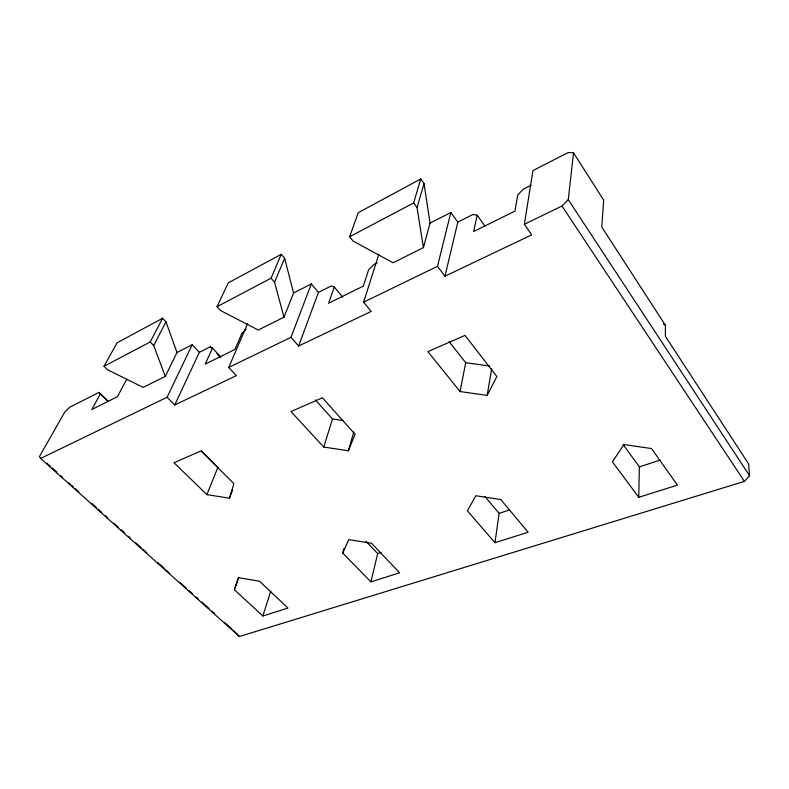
<?xml version="1.0" encoding="UTF-8"?>
<svg xmlns="http://www.w3.org/2000/svg" width="789" height="789" viewBox="0 0 789 789"><rect width="100%" height="100%" fill="white"/><g stroke="black" fill="none" stroke-linecap="round" stroke-linejoin="round"><path stroke-width="1.18" d="M638.745 497.326L612.392 461.782L624.01 444.572L651.497 448.546L677.435 485.117L638.745 497.326L639.376 466.92L623.014 444.385M524.36 224.263L561.985 206.047L568.267 199.647L573.534 152.81L568.356 152.484L532.95 170.582L524.36 224.263L531.687 234.875L444.957 276.199L437.471 266.337L450.844 212.537L457.817 222.113L444.957 276.199M494.969 542.714L467.404 510.858L475.836 495.739L500.788 499.555L528.117 532.25L494.969 542.714L499.131 513.363L484.959 496.597M487.158 395.388L496.883 376.55L465.017 335.374L427.914 351.618L460.046 391.551L487.158 395.388L491.675 368.769M460.046 391.551L465.707 362.713L449.04 341.519M457.817 222.113L472.927 214.49L477.167 215.2L473.627 231.522L514.941 211.117L517.762 194.824L523.501 189.025L531.096 185.198M370.929 581.868L342.732 553.059L348.738 539.627L371.57 543.296L399.648 572.804L370.929 581.868L377.684 553.582L366.066 541.402M342.732 553.059L343.994 548.355M423.417 247.618L430.035 223.09L424.038 183.512L420.724 178.985L358.245 212.675L349.645 236.73L353.107 241.069L393.04 262.776L423.417 247.618L417.056 207.576L424.038 183.512M348.373 450.756L355.08 434.295L322.415 397.794L290.973 411.552L323.737 447.057L348.373 450.756L353.807 431.899M349.645 236.73L413.633 202.98L420.724 178.985M229.461 498.194L233.899 483.647L200.998 450.933L174.014 462.739L206.905 494.634L229.461 498.194L232.508 490.186M323.737 447.057L332.514 418.939L315.442 399.984M298.607 346.006L318.44 292.394L311.33 283.932L290.973 337.337L298.607 346.006L371.195 311.418L363.611 302.167L378.828 254.324M262.836 615.992L287.946 608.063L259.542 581.217L238.505 577.696L234.392 589.728L262.836 615.992L270.785 591.01M234.392 589.728L238.732 577.262M318.44 292.394L331.272 285.943L334.319 287.018L328.559 303.272L363.364 286.091L368.631 269.799L374.035 264.404L377.201 262.816M283.991 317.208L293.597 292.956L284.642 258.289L281.269 254.295L228.277 282.866L217.044 306.694L220.535 310.531L258.259 330.029L283.991 317.208L274.542 282.245L271.061 278.211L281.269 254.295M206.905 494.634L217.882 467.325L201.53 451.061M274.542 282.245L284.642 258.289M174.724 404.984L199.351 352.308L192.2 344.744L167.071 397.281L174.724 404.984L236.355 375.633L228.702 367.447L247.687 323.451M199.351 352.308L210.367 346.766L212.517 348.097L205.209 364.123L234.935 349.448L241.898 333.362L246.158 329.161M176.983 352.496L165.976 321.823L162.603 318.263L117.097 342.801L104.03 366.303L107.501 369.725L143.194 387.389L165.276 376.383L176.983 352.496L192.2 344.744M165.276 376.383L153.717 345.523L165.976 321.823M104.03 366.303L150.235 341.933L162.603 318.263M573.534 152.81L603.674 200.13L601.79 227.054L665.374 325.226L665.413 336.301L748.623 463.912L749.55 475.718L744.412 481.389L239.452 636.516L40.604 458.429L39.45 456.565L64.885 411.878L69.59 407.311L98.941 392.389L100.381 393.879L91.82 409.511L117.472 396.65L125.806 380.939L127.433 379.361M217.044 306.694L271.061 278.211M293.597 292.956L311.33 283.932M430.035 223.09L450.844 212.537M363.611 302.167L437.471 266.337M40.604 458.429L167.071 397.281M228.702 367.447L290.973 337.337M377.684 553.582L381.067 552.468M499.131 513.363L509.536 509.921M639.376 466.92L659.91 460.125M465.707 362.713L489.693 366.017M332.514 418.939L343.323 420.527M663.48 324.072L665.374 325.226M46.788 463.133L50.457 466.427M52.291 468.064L56.867 472.177M60.536 475.461L62.37 477.108M68.791 482.858L73.377 486.961M75.211 488.608L78.88 491.892M91.711 503.392L96.297 507.505M98.132 509.152L101.801 512.436M105.47 515.72L107.304 517.367M113.724 523.117L118.311 527.22M121.062 529.685L124.721 532.979M128.39 536.264L130.224 537.901M135.728 542.832L141.231 547.763M143.065 549.41L146.734 552.694M157.731 562.557L164.151 568.307M165.986 569.954L169.655 573.238M179.744 582.272L186.165 588.022M188.906 590.488L192.575 593.782M196.244 597.066L198.078 598.703M201.747 601.997L209.085 608.566M211.837 611.031L214.588 613.497M224.668 622.531L232.005 629.109M233.84 630.746L239.452 636.516M98.941 392.389L107.777 400.94M100.381 393.879L108.142 401.394M150.235 341.933L153.717 345.523M212.517 348.097L220.812 356.963M210.367 346.766L212.014 348.531M216.975 353.827L220.279 357.358M334.319 287.018L342.791 297.236M413.633 202.98L417.056 207.576M477.167 215.2L484.959 226.118M561.985 206.047L744.412 481.389M568.267 199.647L749.55 475.718"/></g></svg>
